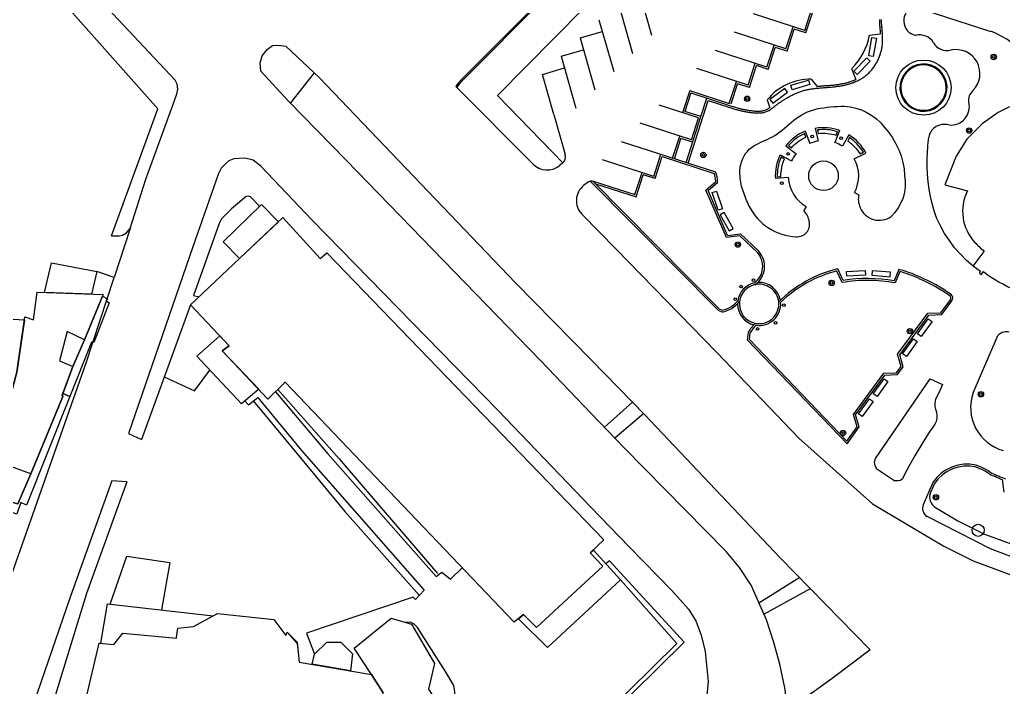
# Model space of a CAD drawing. Header units: centimetres. Extents: x 6155 to 7007, y 1466 to 2152.
# Drawn here: x 6498 to 6604.2, y 1571.6 to 1643.7 of the extents above; entities that cross this region are included whole.
import ezdxf

# ---------------------------------------------------------------- set-up
doc = ezdxf.new("R2010")
doc.units = ezdxf.units.CM

msp = doc.modelspace()

# ---------------------------------------------------------------- linework, layer by layer
at = {"color": 0}
for p, q in [((6569.84, 1661.53), (6545.63, 1637.2)), ((6569.94, 1661.43), (6545.73, 1637.1)), ((6564.62, 1647.68), (6566.22, 1642.07)), ((6562.58, 1645.71), (6564.18, 1640.1)), ((6549.59, 1635.56), (6558.86, 1644.94)), ((6582.77, 1642.56), (6577.22, 1644.36)), ((6582.77, 1642.56), (6583.54, 1644.94)), ((6582.9, 1642.31), (6583.67, 1644.69)), ((6594.52, 1645.17), (6602.85, 1642.48)), ((6560.54, 1643.74), (6562.14, 1638.13)), ((6558.5, 1641.77), (6560.91, 1642.46)), ((6580.73, 1640.59), (6575.18, 1642.39)), ((6580.73, 1640.59), (6581.5, 1642.97)), ((6580.86, 1640.34), (6581.63, 1642.72)), ((6582.9, 1642.31), (6581.63, 1642.72)), ((6589.76, 1642.06), (6590.96, 1642.2)), ((6558.5, 1641.77), (6560.1, 1636.16)), ((6589.68, 1639.85), (6590.01, 1641.82)), ((6590.01, 1641.82), (6590.5, 1641.74)), ((6590.5, 1641.74), (6590.17, 1639.77)), ((6556.46, 1639.8), (6558.87, 1640.49)), ((6578.69, 1638.62), (6573.14, 1640.42)), ((6578.69, 1638.62), (6579.46, 1641)), ((6578.82, 1638.37), (6579.59, 1640.75)), ((6580.86, 1640.34), (6579.59, 1640.75)), ((6556.46, 1639.8), (6558.06, 1634.19)), ((6576.66, 1636.66), (6577.43, 1639.03)), ((6588.06, 1638.19), (6589.47, 1639.61)), ((6589.82, 1639.26), (6588.42, 1637.83)), ((6589.47, 1639.61), (6589.82, 1639.26)), ((6590.17, 1639.77), (6589.68, 1639.85)), ((6554.43, 1637.83), (6556.83, 1638.52)), ((6576.66, 1636.66), (6571.1, 1638.45)), ((6576.79, 1636.4), (6577.55, 1638.78)), ((6578.82, 1638.37), (6577.55, 1638.78)), ((6587.83, 1638.48), (6588.29, 1637.28)), ((6588.42, 1637.83), (6588.06, 1638.19)), ((6555.66, 1633.51), (6554.43, 1637.83)), ((6574.62, 1634.69), (6575.39, 1637.07)), ((6581.26, 1636.65), (6583.18, 1637.21)), ((6583.18, 1637.21), (6583.32, 1636.73)), ((6583.47, 1637.32), (6584.08, 1636.54)), ((6570.34, 1636.07), (6569.57, 1633.69)), ((6570.47, 1635.82), (6569.82, 1633.82)), ((6570.34, 1636.07), (6574.62, 1634.69)), ((6570.47, 1635.82), (6574.75, 1634.44)), ((6574.81, 1634.63), (6575.52, 1636.81)), ((6576.79, 1636.4), (6575.52, 1636.81)), ((6580.61, 1636.31), (6579.01, 1635.12)), ((6579.31, 1634.72), (6580.91, 1635.91)), ((6580.91, 1635.91), (6580.61, 1636.31)), ((6581.4, 1636.17), (6581.26, 1636.65)), ((6583.32, 1636.73), (6581.4, 1636.17)), ((6549.59, 1635.56), (6556.65, 1628.26)), ((6570.16, 1628.25), (6572.34, 1635)), ((6571.56, 1633.26), (6572.21, 1635.26)), ((6572.34, 1635), (6574.69, 1634.24)), ((6578.72, 1635.09), (6578.98, 1634.22)), ((6579.01, 1635.12), (6579.31, 1634.72)), ((6571.31, 1633.13), (6567.03, 1634.51)), ((6571.56, 1633.26), (6569.82, 1633.82)), ((6603.65, 1633.7), (6601.94, 1632.49)), ((6604.87, 1634.31), (6603.65, 1633.7)), ((6555.66, 1633.51), (6556.89, 1629.18)), ((6569.96, 1628.31), (6571.56, 1633.26)), ((6570.54, 1630.75), (6571.31, 1633.13)), ((6570.54, 1630.75), (6564.99, 1632.54)), ((6582.81, 1631.68), (6583.3, 1630.36)), ((6583.9, 1632), (6584.2, 1630.62)), ((6586.51, 1631.78), (6586, 1630.47)), ((6601.94, 1632.49), (6600.28, 1630.81)), ((6562.95, 1630.57), (6573.14, 1627.28)), ((6568.5, 1628.78), (6569.27, 1631.16)), ((6568.69, 1628.72), (6569.4, 1630.91)), ((6570.67, 1630.5), (6569.4, 1630.91)), ((6587.54, 1631.29), (6586.84, 1630.07)), ((6587.6, 1631), (6587.41, 1630.65)), ((6600.28, 1630.81), (6599.11, 1628.98)), ((6580.71, 1630.09), (6581.84, 1629.26)), ((6566.47, 1626.81), (6560.91, 1628.6)), ((6566.47, 1626.81), (6567.23, 1629.19)), ((6566.6, 1626.56), (6567.36, 1628.94)), ((6567.36, 1628.94), (6572.98, 1627.12)), ((6580.1, 1629.13), (6581.34, 1628.47)), ((6588.11, 1628.71), (6589.37, 1629.32)), ((6599.11, 1628.98), (6597.91, 1625.91)), ((6556.58, 1628.21), (6556.3, 1627.98)), ((6573.4, 1612.34), (6559.6, 1626.29)), ((6573.54, 1612.48), (6559.88, 1626.3)), ((6560.02, 1626.26), (6564.43, 1624.84)), ((6564.43, 1624.84), (6565.2, 1627.22)), ((6564.56, 1624.59), (6565.33, 1626.97)), ((6566.6, 1626.56), (6565.33, 1626.97)), ((6572.08, 1625.32), (6573.17, 1626.27)), ((6580.99, 1626.7), (6579.6, 1626.57)), ((6559.26, 1626.12), (6558.88, 1625.82)), ((6560.16, 1626.01), (6564.56, 1624.59)), ((6572.32, 1625.27), (6573.37, 1626.18)), ((6572.77, 1625.05), (6573.25, 1625.2)), ((6573.25, 1625.2), (6573.87, 1623.3)), ((6597.91, 1625.91), (6600.33, 1625.26)), ((6573.4, 1623.15), (6572.77, 1625.05)), ((6588.14, 1625.07), (6588.59, 1624.83)), ((6573.87, 1623.3), (6573.4, 1623.15)), ((6582.91, 1623.56), (6582.66, 1623.12)), ((6558.69, 1622.74), (6562.42, 1618.95)), ((6574.05, 1622.89), (6573.62, 1622.64)), ((6573.62, 1622.64), (6574.62, 1620.91)), ((6575.05, 1621.16), (6574.05, 1622.89)), ((6574.62, 1620.91), (6575.05, 1621.16)), ((6574.43, 1620.42), (6575.82, 1620.59)), ((6562.42, 1618.95), (6573.28, 1607.76)), ((6600.94, 1617.11), (6602.15, 1618.7)), ((6586.92, 1615.56), (6586.35, 1616.81)), ((6592.91, 1616.75), (6592.41, 1615.53)), ((6586.8, 1615.34), (6586.24, 1616.58)), ((6587.29, 1616.52), (6589.28, 1616.62)), ((6587.31, 1616.02), (6587.29, 1616.52)), ((6589.31, 1616.13), (6587.31, 1616.02)), ((6589.28, 1616.62), (6589.31, 1616.13)), ((6590.04, 1616.61), (6590, 1616.12)), ((6590, 1616.12), (6592, 1615.95)), ((6592.04, 1616.45), (6590.04, 1616.61)), ((6592, 1615.95), (6592.04, 1616.45)), ((6593.03, 1616.51), (6592.53, 1615.3)), ((6601.62, 1616.36), (6601.82, 1616.21)), ((6601.82, 1616.21), (6602.06, 1616.51)), ((6597.45, 1612.07), (6598.49, 1613.48)), ((6573.54, 1612.48), (6573.88, 1612.36)), ((6597.56, 1611.87), (6598.65, 1613.36)), ((6573.4, 1612.34), (6573.87, 1612.15)), ((6592.8, 1607.58), (6596.06, 1612.02)), ((6593.02, 1607.54), (6596.16, 1611.82)), ((6594.93, 1609.81), (6596.11, 1611.43)), ((6596.06, 1612.02), (6597.45, 1612.07)), ((6596.11, 1611.43), (6596.51, 1611.14)), ((6596.16, 1611.82), (6597.56, 1611.87)), ((6596.51, 1611.14), (6595.33, 1609.52)), ((6576.58, 1609.12), (6576.68, 1609.97)), ((6576.79, 1609.19), (6576.87, 1609.91)), ((6593.34, 1607.64), (6594.51, 1609.26)), ((6594.51, 1609.26), (6594.91, 1608.97)), ((6595.33, 1609.52), (6594.93, 1609.81)), ((6600.96, 1603.43), (6603.53, 1609.44)), ((6587.34, 1597.89), (6576.58, 1609.12)), ((6587.32, 1598.2), (6576.79, 1609.19)), ((6594.91, 1608.97), (6593.74, 1607.35)), ((6573.28, 1607.76), (6582.14, 1598.51)), ((6593.19, 1606.26), (6592.8, 1607.58)), ((6593.41, 1606.22), (6593.02, 1607.54)), ((6593.74, 1607.35), (6593.34, 1607.64)), ((6592.69, 1605.57), (6593.19, 1606.26)), ((6592.8, 1605.38), (6593.41, 1606.22)), ((6588.04, 1601.09), (6591.29, 1605.53)), ((6588.26, 1601.05), (6591.4, 1605.33)), ((6591.29, 1605.53), (6592.69, 1605.57)), ((6591.4, 1605.33), (6592.8, 1605.38)), ((6590.17, 1603.32), (6591.35, 1604.94)), ((6590.4, 1596.32), (6596.31, 1604.93)), ((6591.75, 1604.64), (6590.57, 1603.03)), ((6591.35, 1604.94), (6591.75, 1604.64)), ((6596.31, 1604.93), (6597.64, 1604.3)), ((6597.64, 1604.3), (6597.2, 1603.35)), ((6590.57, 1603.03), (6590.17, 1603.32)), ((6597.2, 1603.35), (6596.89, 1602.75)), ((6588.57, 1601.15), (6589.75, 1602.77)), ((6590.15, 1602.48), (6588.98, 1600.86)), ((6589.75, 1602.77), (6590.15, 1602.48)), ((6596.89, 1602.75), (6596.8, 1602.31)), ((6596.8, 1602.31), (6596.81, 1601.95)), ((6596.81, 1601.95), (6596.89, 1601.64)), ((6588.43, 1599.76), (6588.04, 1601.09)), ((6588.65, 1599.73), (6588.26, 1601.05)), ((6588.98, 1600.86), (6588.57, 1601.15)), ((6596.89, 1601.64), (6597, 1601.33)), ((6597, 1601.33), (6597.04, 1600.98)), ((6597.04, 1600.98), (6597.02, 1600.65)), ((6587.32, 1598.2), (6588.43, 1599.76)), ((6587.34, 1597.89), (6588.65, 1599.73)), ((6596.65, 1599.76), (6596.29, 1599.27)), ((6596.82, 1600.04), (6596.65, 1599.76)), ((6596.94, 1600.31), (6596.81, 1600.02)), ((6597.02, 1600.68), (6596.94, 1600.31)), ((6596.29, 1599.27), (6595.62, 1598.24)), ((6582.14, 1598.51), (6590.08, 1591.41)), ((6595.62, 1598.24), (6594.7, 1596.68)), ((6594.7, 1596.68), (6594.08, 1595.6)), ((6594.7, 1596.68), (6594.08, 1595.61)), ((6590.31, 1595.95), (6590.4, 1596.32)), ((6590.33, 1595.66), (6590.31, 1595.95)), ((6590.43, 1595.4), (6590.33, 1595.66)), ((6594.08, 1595.6), (6593.52, 1594.53)), ((6590.56, 1595.21), (6590.43, 1595.4)), ((6590.56, 1595.21), (6592.49, 1593.92)), ((6593.52, 1594.53), (6593.32, 1594.11)), ((6592.88, 1593.89), (6592.48, 1593.92)), ((6593.09, 1593.94), (6592.88, 1593.89)), ((6593.32, 1594.11), (6593.09, 1593.94)), ((6596.61, 1593.74), (6595.57, 1591.32)), ((6596.77, 1593.63), (6596.35, 1592.65)), ((6604.1, 1594.04), (6604.26, 1592.67)), ((6590.08, 1591.41), (6597.78, 1586.83)), ((6596.88, 1591.03), (6599.29, 1589.6)), ((6602.82, 1586.56), (6595.97, 1590.07)), ((6599.29, 1589.6), (6602.19, 1588.15)), ((6602.19, 1588.15), (6607.24, 1586.3)), ((6597.78, 1586.83), (6600.95, 1585.25)), ((6605.94, 1585.36), (6602.82, 1586.56)), ((6600.95, 1585.25), (6606.28, 1583.29))]:
    msp.add_line(p, q, dxfattribs=at)
at = {"color": 0, "linetype": 'Continuous'}
for p, q in [((6553.4, 1628.17), (6545.08, 1636.51)), ((6601.62, 1616.36), (6601.74, 1616.52))]:
    msp.add_line(p, q, dxfattribs=at)
at = {"linetype": 'Continuous'}
for p, q in [((6574.31, 1620.2), (6572.08, 1625.32)), ((6574.43, 1620.42), (6572.32, 1625.27)), ((6575.75, 1620.38), (6574.31, 1620.2)), ((6577.67, 1618.57), (6575.75, 1620.38)), ((6577.81, 1618.72), (6575.82, 1620.59))]:
    msp.add_line(p, q, dxfattribs=at)
msp.add_line((6509.92, 1621.16), (6508.21, 1615.87))
at = {"color": 7}
for points in [[(6507.9, 1620.37), (6512.9, 1634.09), (6501.99, 1646.42), (6498.73, 1649.88), (6489.15, 1661.47), (6484.07, 1660.73), (6478.96, 1659.43), (6471.25, 1657.31), (6466.08, 1655.59)], [(6507.9, 1620.37), (6508.77, 1620.38), (6509.1, 1620.46), (6509.53, 1620.72), (6509.92, 1621.16), (6511.6, 1626.49), (6514.66, 1634.88), (6514.95, 1635.74), (6515.06, 1636.24), (6515.01, 1636.77), (6514.77, 1637.19), (6503, 1649.79), (6496.59, 1656.14)], [(6527.02, 1634.95), (6524.04, 1638.19), (6523.95, 1639.07), (6524.16, 1639.84), (6524.72, 1640.53), (6525.28, 1640.95), (6525.93, 1641), (6526.74, 1640.88), (6530.34, 1637.48), (6551.54, 1615.31), (6559.69, 1606.98)], [(6529.8, 1637.99), (6527.23, 1634.74)], [(6527.02, 1634.95), (6533.24, 1628.57)], [(6549.63, 1601.56), (6529.57, 1622.09), (6524.05, 1627.92), (6523.21, 1628.55), (6522.31, 1628.76), (6521.11, 1628.69), (6520.57, 1628.5), (6520.17, 1628.14), (6519.75, 1627.69), (6519.47, 1627.11), (6516.69, 1619.2), (6509.74, 1599.04), (6511.13, 1598.36)], [(6559.69, 1601.2), (6554.23, 1606.91), (6533.24, 1628.57)], [(6523.89, 1623.58), (6522.9, 1624.59), (6522.66, 1624.67), (6522.45, 1624.64), (6520.85, 1623.29), (6519.77, 1622.22), (6519.53, 1621.71), (6516.75, 1613.92), (6517.36, 1613.8)], [(6474.53, 1598.85), (6475.7, 1595.85), (6476.6, 1593.49), (6477.63, 1591.22), (6479.06, 1588.46), (6487.99, 1569.71), (6488.82, 1567.95), (6489.15, 1567.49), (6489.54, 1567.21), (6490.07, 1567), (6490.58, 1567.02), (6491.08, 1567.36), (6491.45, 1567.74), (6491.89, 1568.7), (6496.68, 1582.5), (6505.17, 1606.66), (6508.21, 1615.87), (6506.32, 1616.53)], [(6516.44, 1612.93), (6511.13, 1598.36)], [(6559.69, 1606.98), (6565.51, 1601.04), (6580.12, 1585.6), (6589.82, 1575.63), (6585.73, 1572.54), (6582.22, 1570.01), (6580.94, 1569.2), (6580.62, 1571.53), (6580.07, 1574.08), (6579.44, 1576.44), (6578.62, 1578.89), (6578.05, 1580.18), (6576.97, 1582.62), (6575.71, 1584.54), (6574.28, 1586.26), (6563.25, 1597.48), (6559.69, 1601.2)], [(6513.61, 1605.16), (6516.87, 1603.63), (6518.53, 1605.86)], [(6522.32, 1602.54), (6522.69, 1602.11), (6523.7, 1602.91), (6528.43, 1597.18), (6541.68, 1582.1), (6540.74, 1581.09), (6540.49, 1581.35), (6528.96, 1577.44), (6529.82, 1575.16)], [(6525.6, 1603.53), (6531.27, 1596.82), (6542.95, 1583.57), (6543.58, 1584.03), (6544.52, 1583.28), (6545.79, 1584.49)], [(6525.85, 1603.77), (6532.48, 1596.29), (6543.12, 1583.88)], [(6523.25, 1602.51), (6529.01, 1595.55), (6533.12, 1590.58)], [(6561.13, 1599.69), (6564.17, 1602.41)], [(6549.63, 1601.56), (6559.68, 1591.07)], [(6565.38, 1601.18), (6562.27, 1598.5)], [(6509.58, 1593.8), (6507.95, 1593.91), (6506.03, 1588.59), (6503.45, 1581.32), (6499.87, 1570.96), (6495.62, 1557.87), (6495.43, 1556.91), (6495.46, 1556.04), (6495.96, 1555.04), (6497.23, 1553.39), (6498.48, 1552.12), (6498.98, 1551.9), (6499.82, 1551.68), (6508.21, 1550.45), (6534.01, 1546.71), (6546.6, 1544.86)], [(6509.58, 1593.8), (6505.2, 1581.72), (6501.89, 1570.91), (6498.18, 1555.84), (6503.66, 1555), (6529.15, 1550.83), (6550.51, 1547.8)], [(6533.12, 1590.58), (6541.13, 1581.55)], [(6559.68, 1591.07), (6563.79, 1586.78), (6568.42, 1582.07), (6570.22, 1580.03), (6571.01, 1578.77), (6571.57, 1577.22), (6572.03, 1575.48), (6572.33, 1572.23), (6572.09, 1569.65), (6571.53, 1567.39), (6571.17, 1566.13), (6570.29, 1566.04), (6569.93, 1565.73), (6568.21, 1565.68), (6561.55, 1555.85), (6561.43, 1555.22), (6562.06, 1552.81), (6561.47, 1551.68), (6559.83, 1549.31), (6559.65, 1549.12)], [(6507.77, 1580.57), (6509.56, 1585.78), (6514.19, 1585.1), (6513.3, 1579.95)], [(6559.66, 1565.75), (6561.39, 1568.24), (6569.73, 1576.47), (6561.69, 1585.25), (6561.3, 1584.94)], [(6561.18, 1568.66), (6568.97, 1576.32), (6562.86, 1583.22)], [(6582.22, 1583.45), (6577.82, 1580.7)], [(6578.34, 1579.51), (6583.37, 1582.26)], [(6505.11, 1570.11), (6506.57, 1576.37), (6506.75, 1576.35), (6507.48, 1580.6), (6507.48, 1580.6), (6518.89, 1579.32), (6519.35, 1579.57), (6525.42, 1578.93), (6526.74, 1577.21), (6526.88, 1577.57), (6527.96, 1576.33), (6528.18, 1574.32), (6536, 1572.97), (6537.26, 1571)], [(6505.11, 1570.11), (6506.57, 1576.37), (6508.16, 1576.22), (6509.13, 1577.45), (6514.94, 1576.89), (6514.92, 1576.96), (6515.06, 1578), (6515.06, 1578), (6516.76, 1578.16), (6519.35, 1579.57), (6525.42, 1578.93), (6526.74, 1577.21), (6526.88, 1577.57), (6527.94, 1576.47), (6528.18, 1574.32), (6536, 1572.97), (6537.26, 1571)], [(6541.01, 1549.16), (6544.31, 1564.17), (6544.89, 1567.98), (6544.94, 1569.71), (6544.98, 1571.1), (6544.86, 1571.78), (6543.96, 1573.32), (6540.94, 1578.06), (6540.58, 1578.43), (6540.19, 1578.63), (6539.63, 1578.6)]]:
    msp.add_lwpolyline(points, dxfattribs=at)
at = {"color": 0}
for points in [[(6574.69, 1634.24), (6574.69, 1634.24), (6574.69, 1634.24), (6574.69, 1634.24), (6574.69, 1634.24), (6574.79, 1634.21), (6574.89, 1634.18), (6575, 1634.15), (6575.1, 1634.11), (6575.21, 1634.08), (6575.31, 1634.05), (6575.42, 1634.02), (6575.52, 1633.99), (6575.52, 1633.99), (6575.61, 1633.97), (6575.69, 1633.95), (6575.78, 1633.93), (6575.86, 1633.91), (6575.95, 1633.89), (6576.04, 1633.87), (6576.12, 1633.85), (6576.21, 1633.83), (6576.21, 1633.83), (6576.29, 1633.82), (6576.38, 1633.8), (6576.46, 1633.79), (6576.55, 1633.77), (6576.63, 1633.76), (6576.72, 1633.74), (6576.8, 1633.73), (6576.89, 1633.72), (6576.89, 1633.72), (6576.99, 1633.71), (6577.09, 1633.7), (6577.18, 1633.69), (6577.28, 1633.68), (6577.38, 1633.68), (6577.48, 1633.67), (6577.58, 1633.67), (6577.68, 1633.66), (6577.68, 1633.66), (6577.76, 1633.66), (6577.84, 1633.67), (6577.93, 1633.67), (6578.01, 1633.68), (6578.1, 1633.68), (6578.18, 1633.69), (6578.26, 1633.71), (6578.35, 1633.72), (6578.35, 1633.72), (6578.44, 1633.75), (6578.53, 1633.78), (6578.63, 1633.81), (6578.72, 1633.85), (6578.81, 1633.89), (6578.89, 1633.93), (6578.98, 1633.98), (6579.06, 1634.04), (6579.06, 1634.04), (6579.12, 1634.08), (6579.19, 1634.13), (6579.25, 1634.18), (6579.32, 1634.23), (6579.38, 1634.28), (6579.45, 1634.33), (6579.51, 1634.38), (6579.57, 1634.43), (6579.57, 1634.43), (6579.65, 1634.48), (6579.72, 1634.54), (6579.8, 1634.59), (6579.87, 1634.65), (6579.95, 1634.7), (6580.02, 1634.76), (6580.1, 1634.81), (6580.18, 1634.86), (6580.18, 1634.86), (6580.24, 1634.91), (6580.31, 1634.95), (6580.37, 1635), (6580.44, 1635.04), (6580.51, 1635.08), (6580.57, 1635.12), (6580.64, 1635.16), (6580.71, 1635.21), (6580.71, 1635.21), (6580.8, 1635.26), (6580.88, 1635.31), (6580.97, 1635.36), (6581.06, 1635.41), (6581.15, 1635.46), (6581.24, 1635.51), (6581.33, 1635.55), (6581.42, 1635.6), (6581.42, 1635.6), (6581.51, 1635.64), (6581.6, 1635.68), (6581.68, 1635.72), (6581.77, 1635.76), (6581.86, 1635.8), (6581.95, 1635.84), (6582.04, 1635.88), (6582.13, 1635.91), (6582.13, 1635.91), (6582.24, 1635.95), (6582.34, 1635.98), (6582.44, 1636.02), (6582.54, 1636.05), (6582.65, 1636.08), (6582.75, 1636.11), (6582.86, 1636.14), (6582.96, 1636.16), (6582.96, 1636.16), (6583.06, 1636.18), (6583.16, 1636.2), (6583.25, 1636.22), (6583.35, 1636.24), (6583.45, 1636.25), (6583.54, 1636.27), (6583.64, 1636.28), (6583.74, 1636.3), (6583.74, 1636.3), (6583.87, 1636.31), (6584.01, 1636.33), (6584.15, 1636.34), (6584.28, 1636.35), (6584.42, 1636.37), (6584.55, 1636.38), (6584.69, 1636.39), (6584.83, 1636.4), (6584.83, 1636.4), (6584.94, 1636.41), (6585.06, 1636.41), (6585.17, 1636.42), (6585.29, 1636.43), (6585.4, 1636.44), (6585.52, 1636.45), (6585.63, 1636.46), (6585.75, 1636.47), (6585.75, 1636.47), (6585.86, 1636.48), (6585.98, 1636.49), (6586.09, 1636.51), (6586.21, 1636.52), (6586.32, 1636.54), (6586.44, 1636.55), (6586.55, 1636.57), (6586.67, 1636.59), (6586.67, 1636.59), (6586.75, 1636.6), (6586.84, 1636.62), (6586.93, 1636.64), (6587.02, 1636.66), (6587.1, 1636.68), (6587.19, 1636.7), (6587.28, 1636.72), (6587.36, 1636.74), (6587.36, 1636.74), (6587.45, 1636.76), (6587.54, 1636.79), (6587.63, 1636.82), (6587.71, 1636.84), (6587.8, 1636.87), (6587.89, 1636.9), (6587.97, 1636.93), (6588.06, 1636.97), (6588.06, 1636.97), (6588.16, 1637), (6588.25, 1637.05), (6588.35, 1637.09), (6588.45, 1637.13), (6588.54, 1637.18), (6588.64, 1637.23), (6588.73, 1637.28), (6588.82, 1637.33), (6588.82, 1637.33), (6588.91, 1637.38), (6589, 1637.44), (6589.08, 1637.49), (6589.17, 1637.55), (6589.25, 1637.61), (6589.33, 1637.67), (6589.41, 1637.73), (6589.49, 1637.8), (6589.49, 1637.8), (6589.58, 1637.88), (6589.67, 1637.97), (6589.76, 1638.05), (6589.84, 1638.14), (6589.93, 1638.23), (6590.01, 1638.33), (6590.09, 1638.42), (6590.16, 1638.52), (6590.16, 1638.52), (6590.23, 1638.61), (6590.29, 1638.7), (6590.35, 1638.79), (6590.4, 1638.88), (6590.46, 1638.97), (6590.51, 1639.07), (6590.57, 1639.16), (6590.62, 1639.26), (6590.62, 1639.26), (6590.67, 1639.36), (6590.72, 1639.47), (6590.76, 1639.58), (6590.81, 1639.68), (6590.85, 1639.79), (6590.89, 1639.9), (6590.93, 1640.01), (6590.96, 1640.12), (6590.96, 1640.12), (6590.99, 1640.23), (6591.02, 1640.35), (6591.05, 1640.46), (6591.08, 1640.57), (6591.1, 1640.69), (6591.12, 1640.8), (6591.13, 1640.92), (6591.15, 1641.04), (6591.15, 1641.04), (6591.16, 1641.15), (6591.16, 1641.27), (6591.17, 1641.39), (6591.17, 1641.51), (6591.18, 1641.63), (6591.18, 1641.75), (6591.17, 1641.86), (6591.17, 1641.98), (6591.17, 1641.98), (6591.16, 1642.11), (6591.16, 1642.23), (6591.15, 1642.36), (6591.14, 1642.48), (6591.13, 1642.6), (6591.12, 1642.73), (6591.11, 1642.85), (6591.1, 1642.98), (6591.1, 1642.98), (6591.09, 1643.07), (6591.08, 1643.17), (6591.07, 1643.27), (6591.07, 1643.36), (6591.07, 1643.46), (6591.06, 1643.56), (6591.06, 1643.66), (6591.06, 1643.75)], [(6590.96, 1642.2), (6590.96, 1642.2), (6590.95, 1642.29), (6590.95, 1642.39), (6590.94, 1642.48), (6590.93, 1642.58), (6590.92, 1642.67), (6590.92, 1642.77), (6590.91, 1642.86), (6590.9, 1642.96), (6590.9, 1642.96), (6590.89, 1643.06), (6590.88, 1643.16), (6590.88, 1643.26), (6590.87, 1643.36), (6590.87, 1643.46), (6590.86, 1643.56), (6590.86, 1643.66), (6590.86, 1643.76)], [(6584.08, 1636.53), (6584.08, 1636.53), (6584.17, 1636.54), (6584.26, 1636.55), (6584.36, 1636.56), (6584.45, 1636.57), (6584.54, 1636.58), (6584.63, 1636.58), (6584.72, 1636.59), (6584.81, 1636.6), (6584.81, 1636.6), (6584.93, 1636.61), (6585.04, 1636.61), (6585.16, 1636.62), (6585.27, 1636.63), (6585.39, 1636.64), (6585.5, 1636.65), (6585.62, 1636.66), (6585.73, 1636.67), (6585.73, 1636.67), (6585.84, 1636.68), (6585.96, 1636.69), (6586.07, 1636.71), (6586.18, 1636.72), (6586.3, 1636.73), (6586.41, 1636.75), (6586.52, 1636.77), (6586.63, 1636.79), (6586.63, 1636.79), (6586.72, 1636.8), (6586.8, 1636.82), (6586.89, 1636.83), (6586.97, 1636.85), (6587.06, 1636.87), (6587.14, 1636.89), (6587.23, 1636.91), (6587.31, 1636.93), (6587.31, 1636.93), (6587.4, 1636.96), (6587.48, 1636.98), (6587.57, 1637.01), (6587.65, 1637.03), (6587.73, 1637.06), (6587.82, 1637.09), (6587.9, 1637.12), (6587.98, 1637.15), (6587.98, 1637.15), (6588.02, 1637.17), (6588.06, 1637.18), (6588.1, 1637.2), (6588.14, 1637.21), (6588.17, 1637.23), (6588.21, 1637.25), (6588.25, 1637.26), (6588.29, 1637.28)], [(6574.75, 1634.43), (6574.75, 1634.43), (6574.85, 1634.4), (6574.95, 1634.37), (6575.06, 1634.34), (6575.16, 1634.31), (6575.26, 1634.27), (6575.37, 1634.24), (6575.47, 1634.21), (6575.57, 1634.18), (6575.57, 1634.18), (6575.66, 1634.16), (6575.74, 1634.14), (6575.82, 1634.12), (6575.91, 1634.1), (6575.99, 1634.08), (6576.08, 1634.06), (6576.16, 1634.05), (6576.25, 1634.03), (6576.25, 1634.03), (6576.33, 1634.01), (6576.41, 1634), (6576.5, 1633.98), (6576.58, 1633.97), (6576.66, 1633.96), (6576.75, 1633.94), (6576.83, 1633.93), (6576.92, 1633.92), (6576.92, 1633.92), (6577.01, 1633.91), (6577.11, 1633.9), (6577.2, 1633.89), (6577.3, 1633.88), (6577.39, 1633.87), (6577.49, 1633.87), (6577.58, 1633.87), (6577.68, 1633.86), (6577.68, 1633.86), (6577.76, 1633.86), (6577.84, 1633.87), (6577.92, 1633.87), (6577.99, 1633.87), (6578.07, 1633.88), (6578.15, 1633.89), (6578.23, 1633.9), (6578.31, 1633.92), (6578.31, 1633.92), (6578.39, 1633.94), (6578.47, 1633.97), (6578.56, 1634), (6578.64, 1634.03), (6578.72, 1634.07), (6578.79, 1634.11), (6578.87, 1634.15), (6578.94, 1634.2), (6578.94, 1634.2), (6578.95, 1634.2), (6578.95, 1634.21), (6578.95, 1634.21), (6578.96, 1634.21), (6578.96, 1634.21), (6578.97, 1634.22), (6578.97, 1634.22), (6578.97, 1634.22)], [(6576.78, 1623.54), (6576.78, 1623.54), (6576.69, 1623.74), (6576.61, 1623.93), (6576.52, 1624.13), (6576.44, 1624.32), (6576.36, 1624.52), (6576.29, 1624.72), (6576.21, 1624.92), (6576.14, 1625.12), (6576.14, 1625.12), (6576.07, 1625.33), (6576, 1625.54), (6575.94, 1625.76), (6575.89, 1625.97), (6575.86, 1626.19), (6575.83, 1626.41), (6575.81, 1626.63), (6575.8, 1626.86), (6575.8, 1626.86), (6575.77, 1627.06), (6575.76, 1627.26), (6575.77, 1627.46), (6575.78, 1627.66), (6575.81, 1627.86), (6575.85, 1628.06), (6575.9, 1628.26), (6575.96, 1628.45), (6575.96, 1628.45), (6576.07, 1628.74), (6576.21, 1629.01), (6576.38, 1629.27), (6576.57, 1629.51), (6576.78, 1629.73), (6577.02, 1629.93), (6577.27, 1630.11), (6577.54, 1630.26), (6577.54, 1630.26), (6577.79, 1630.37), (6578.04, 1630.49), (6578.29, 1630.6), (6578.54, 1630.72), (6578.79, 1630.84), (6579.04, 1630.96), (6579.28, 1631.09), (6579.53, 1631.21), (6579.53, 1631.21), (6579.8, 1631.41), (6580.06, 1631.61), (6580.33, 1631.81), (6580.59, 1632.01), (6580.85, 1632.22), (6581.1, 1632.44), (6581.35, 1632.66), (6581.6, 1632.88), (6581.6, 1632.88), (6581.87, 1633.09), (6582.16, 1633.29), (6582.45, 1633.47), (6582.76, 1633.63), (6583.08, 1633.77), (6583.4, 1633.9), (6583.73, 1634.01), (6584.07, 1634.09), (6584.07, 1634.09), (6584.44, 1634.16), (6584.81, 1634.22), (6585.18, 1634.28), (6585.55, 1634.32), (6585.92, 1634.35), (6586.3, 1634.37), (6586.67, 1634.38), (6587.04, 1634.38)], [(6587.04, 1634.38), (6587.04, 1634.38), (6587.67, 1634.31), (6588.29, 1634.18), (6588.89, 1633.98), (6589.47, 1633.72), (6590.01, 1633.39), (6590.52, 1633.01), (6590.98, 1632.58), (6591.39, 1632.09), (6591.39, 1632.09), (6591.85, 1631.54), (6592.26, 1630.96), (6592.62, 1630.34), (6592.93, 1629.69), (6593.17, 1629.01), (6593.36, 1628.32), (6593.49, 1627.61), (6593.55, 1626.9), (6593.55, 1626.9), (6593.62, 1626.3), (6593.62, 1625.69), (6593.54, 1625.09), (6593.38, 1624.5), (6593.16, 1623.94), (6592.86, 1623.41), (6592.5, 1622.92), (6592.09, 1622.48)], [(6586.23, 1631.45), (6586.31, 1631.63), (6586.31, 1631.63), (6586.04, 1631.71), (6585.78, 1631.77), (6585.5, 1631.82), (6585.23, 1631.85), (6584.96, 1631.87), (6584.68, 1631.87), (6584.41, 1631.85), (6584.14, 1631.82), (6584.22, 1631.43), (6584.22, 1631.43), (6584.46, 1631.46), (6584.71, 1631.47), (6584.95, 1631.47), (6585.2, 1631.45), (6585.44, 1631.42), (6585.68, 1631.38), (6585.92, 1631.33), (6586.16, 1631.26), (6586.31, 1631.63)], [(6596.8, 1632.08), (6596.8, 1632.08), (6596.68, 1631.99), (6596.57, 1631.88), (6596.46, 1631.76), (6596.38, 1631.63), (6596.3, 1631.49), (6596.24, 1631.35), (6596.2, 1631.2), (6596.17, 1631.04)], [(6582.82, 1631.24), (6582.75, 1631.43), (6582.75, 1631.43), (6582.5, 1631.31), (6582.26, 1631.18), (6582.03, 1631.03), (6581.8, 1630.88), (6581.59, 1630.71), (6581.38, 1630.52), (6581.18, 1630.33), (6581, 1630.13), (6581.32, 1629.89), (6581.32, 1629.89), (6581.49, 1630.07), (6581.67, 1630.24), (6581.85, 1630.4), (6582.04, 1630.56), (6582.24, 1630.7), (6582.45, 1630.83), (6582.66, 1630.95), (6582.88, 1631.05), (6582.75, 1631.43)], [(6588.92, 1629.32), (6589.1, 1629.41), (6589.1, 1629.41), (6588.95, 1629.64), (6588.79, 1629.87), (6588.62, 1630.08), (6588.44, 1630.29), (6588.24, 1630.48), (6588.04, 1630.67), (6587.83, 1630.84), (6587.6, 1631), (6587.41, 1630.65), (6587.41, 1630.65), (6587.6, 1630.51), (6587.79, 1630.35), (6587.97, 1630.19), (6588.15, 1630.01), (6588.31, 1629.83), (6588.46, 1629.64), (6588.6, 1629.44), (6588.74, 1629.23), (6589.1, 1629.41)], [(6601.74, 1616.52), (6601.74, 1616.52), (6600.96, 1617.1), (6600.24, 1617.72), (6599.57, 1618.39), (6598.95, 1619.1), (6598.38, 1619.86), (6597.87, 1620.65), (6597.41, 1621.48), (6597.01, 1622.34), (6597.01, 1622.34), (6596.75, 1623.1), (6596.54, 1623.87), (6596.35, 1624.65), (6596.21, 1625.44), (6596.1, 1626.23), (6596.03, 1627.03), (6595.99, 1627.83), (6596, 1628.63), (6596, 1628.63), (6596, 1628.93), (6596.01, 1629.24), (6596.03, 1629.54), (6596.04, 1629.84), (6596.07, 1630.14), (6596.1, 1630.44), (6596.13, 1630.74), (6596.17, 1631.04)], [(6580.39, 1628.79), (6580.21, 1628.88), (6580.21, 1628.88), (6580.11, 1628.63), (6580.02, 1628.37), (6579.95, 1628.1), (6579.89, 1627.83), (6579.84, 1627.56), (6579.81, 1627.29), (6579.79, 1627.02), (6579.79, 1626.74), (6580.19, 1626.78), (6580.19, 1626.78), (6580.19, 1627.03), (6580.21, 1627.27), (6580.24, 1627.52), (6580.28, 1627.76), (6580.33, 1628), (6580.4, 1628.23), (6580.48, 1628.46), (6580.57, 1628.69), (6580.21, 1628.88)], [(6588.83, 1629.28), (6588.74, 1629.23)], [(6603.53, 1609.44), (6603.53, 1609.44), (6603.63, 1609.6), (6603.76, 1609.75), (6603.91, 1609.87), (6604.08, 1609.96), (6604.26, 1610.02), (6604.45, 1610.05), (6604.65, 1610.04), (6604.84, 1610.01)], [(6601.27, 1595.61), (6601.27, 1595.61), (6600.61, 1595.7), (6599.95, 1595.7), (6599.29, 1595.59), (6598.65, 1595.39), (6598.05, 1595.1), (6597.51, 1594.72), (6597.02, 1594.26), (6596.61, 1593.74)], [(6601.21, 1595.42), (6601.21, 1595.42), (6600.58, 1595.5), (6599.95, 1595.5), (6599.32, 1595.4), (6598.72, 1595.2), (6598.15, 1594.92), (6597.63, 1594.56), (6597.17, 1594.13), (6596.77, 1593.63)], [(6600.59, 1595.7), (6600.59, 1595.7), (6600.59, 1595.7), (6600.59, 1595.7), (6600.59, 1595.7), (6600.59, 1595.7), (6600.59, 1595.7), (6600.59, 1595.7), (6600.59, 1595.7), (6600.59, 1595.7)], [(6601.21, 1595.42), (6601.21, 1595.42), (6601.43, 1595.34), (6601.65, 1595.25), (6601.86, 1595.16), (6602.07, 1595.06), (6602.27, 1594.95), (6602.47, 1594.83), (6602.67, 1594.7), (6602.86, 1594.57), (6602.86, 1594.57), (6603.02, 1594.5), (6603.17, 1594.43), (6603.33, 1594.37), (6603.48, 1594.3), (6603.64, 1594.23), (6603.79, 1594.17), (6603.95, 1594.1), (6604.1, 1594.04)], [(6601.27, 1595.61), (6601.27, 1595.61), (6601.5, 1595.53), (6601.72, 1595.44), (6601.94, 1595.34), (6602.15, 1595.24), (6602.36, 1595.13), (6602.57, 1595.01), (6602.77, 1594.88), (6602.96, 1594.74), (6602.96, 1594.74), (6603.15, 1594.66), (6603.33, 1594.58), (6603.51, 1594.5), (6603.7, 1594.43), (6603.88, 1594.35), (6604.07, 1594.27), (6604.25, 1594.19), (6604.44, 1594.11)]]:
    msp.add_lwpolyline(points, dxfattribs=at)
at = {"color": 7}
for points in [[(6521.73, 1617.94), (6519.97, 1619.73), (6524.1, 1623.78), (6525.93, 1621.91), (6521.73, 1617.94)], [(6526.4, 1622.35), (6530.44, 1617.94), (6531.15, 1618.55), (6561.08, 1587.53), (6559.6, 1586.11), (6560.96, 1584.67), (6553.8, 1578.07), (6552.39, 1579.46), (6551.39, 1578.62), (6526.67, 1604.56), (6524.79, 1602.75), (6519.87, 1607.97), (6520.62, 1608.5), (6516.44, 1612.93), (6526.4, 1622.35)], [(6526.4, 1622.35), (6530.44, 1617.94), (6531.15, 1618.55), (6561.08, 1587.53), (6559.6, 1586.11), (6560.96, 1584.67), (6553.8, 1578.07), (6552.39, 1579.46), (6551.39, 1578.62), (6526.67, 1604.56), (6524.79, 1602.75), (6519.87, 1607.97), (6520.62, 1608.5), (6516.44, 1612.93), (6526.4, 1622.35)], [(6500.67, 1614.27), (6501.43, 1617.46), (6506.32, 1616.53), (6505.75, 1614.09), (6500.67, 1614.27)], [(6493.99, 1592.44), (6488.37, 1594.8), (6491.26, 1600.51), (6492.31, 1604.93), (6492.2, 1608.48), (6492.98, 1613.45), (6495.74, 1613.53), (6495.46, 1611.48), (6498.5, 1611.32), (6497.68, 1605.66), (6495.14, 1596.15), (6493.99, 1592.44)], [(6499.2, 1594.65), (6497.79, 1591.41), (6493.99, 1592.44), (6495.14, 1596.15), (6497.68, 1605.66), (6498.54, 1611.62), (6499.5, 1611.31), (6499.88, 1614.3), (6507.01, 1614.05), (6504.99, 1609.16), (6503.74, 1606.28), (6502.57, 1603.12), (6502.64, 1603.02), (6499.2, 1594.65)], [(6499.2, 1594.65), (6495.14, 1596.15), (6497.68, 1605.66), (6498.54, 1611.62), (6499.5, 1611.31), (6499.88, 1614.3), (6507.01, 1614.05), (6504.99, 1609.16), (6503.12, 1610.06), (6502.28, 1606.86), (6503.74, 1606.28), (6502.57, 1603.12), (6502.64, 1603.02), (6499.2, 1594.65)], [(6506.94, 1613.88), (6507.48, 1613.58), (6507.32, 1613.36), (6507.66, 1613.14), (6506.01, 1608.86), (6505.74, 1608.88), (6503.42, 1603.01), (6502.66, 1603.36), (6503.74, 1606.28), (6504.99, 1609.16), (6506.94, 1613.88)], [(6523.8, 1603.8), (6521.95, 1602.23), (6517.12, 1607.37), (6519.62, 1609.57), (6520.62, 1608.5), (6519.87, 1607.97), (6523.8, 1603.8)], [(6503.42, 1603.01), (6498.71, 1591.28), (6498.11, 1591.55), (6497.68, 1590.29), (6493.68, 1591.71), (6493.99, 1592.44), (6497.79, 1591.41), (6499.2, 1594.65), (6502.64, 1603.02), (6502.57, 1603.12), (6502.66, 1603.36), (6503.42, 1603.01)], [(6560.96, 1584.67), (6559.6, 1586.11), (6559.94, 1586.43), (6562.86, 1583.22), (6554.97, 1575.89), (6551.84, 1579), (6552.39, 1579.46), (6553.8, 1578.07), (6560.96, 1584.67)], [(6560.96, 1584.67), (6559.6, 1586.11), (6559.94, 1586.43), (6562.86, 1583.22), (6554.97, 1575.89), (6551.84, 1579), (6552.39, 1579.46), (6553.8, 1578.07), (6560.96, 1584.67)], [(6534.12, 1575.82), (6538.11, 1579.07), (6540.31, 1578.42), (6542.79, 1574.18), (6542.14, 1571.4), (6542.67, 1570.57), (6543.09, 1569.1), (6542.96, 1566.93), (6544.11, 1566.6), (6540.44, 1549.24), (6532.57, 1550.47), (6533.63, 1554.63), (6534.21, 1554.56), (6535.43, 1555.53), (6537.92, 1567.44), (6536.91, 1568.71), (6537.26, 1571), (6536, 1572.97), (6534.12, 1575.82)], [(6529.57, 1574.08), (6529.82, 1575.16), (6531.17, 1576.47), (6532.66, 1576.48), (6533.94, 1575.2), (6533.73, 1573.36), (6529.57, 1574.08)]]:
    msp.add_lwpolyline(points, close=True, dxfattribs=at)
at = {"color": 0}
for centre, radius in [((6595.59, 1636.4), 2.98), ((6603.17, 1639.72), 0.291), ((6603.17, 1639.72), 0.143), ((6576.55, 1635.19), 0.291), ((6576.55, 1635.19), 0.143), ((6600.52, 1631.76), 0.291), ((6600.52, 1631.76), 0.143), ((6583.57, 1631.12), 0.143), ((6586.7, 1630.93), 0.143), ((6571.82, 1629.12), 0.291), ((6571.82, 1629.12), 0.143), ((6580.98, 1629.23), 0.143), ((6584.79, 1626.87), 1.6), ((6584.79, 1626.87), 1.6), ((6580.29, 1626.07), 0.143), ((6575.54, 1619.44), 0.291), ((6575.54, 1619.44), 0.143), ((6577.24, 1615.6), 0.143), ((6575.91, 1614.89), 0.143), ((6585.67, 1615.3), 0.291), ((6585.67, 1615.3), 0.143), ((6575.27, 1613.54), 0.143), ((6580.51, 1612.88), 0.143), ((6577.68, 1610.32), 0.143), ((6579.61, 1610.99), 0.143), ((6594.13, 1610.08), 0.291), ((6594.13, 1610.08), 0.143), ((6601.79, 1603.27), 0.291), ((6601.79, 1603.27), 0.143), ((6586.9, 1599.07), 0.291), ((6586.9, 1599.07), 0.143), ((6596.93, 1592.14), 0.291), ((6596.93, 1592.14), 0.143), ((6601.49, 1588.56), 0.65)]:
    msp.add_circle(centre, radius, dxfattribs=at)
for centre, radius, start, end in [((6595.1, 1643.64), 1.64, 110.677, 256.4274), ((6602.24, 1640.58), 2, 68.8343, 72.1051), ((6599.81, 1634.31), 8.73, 6.1296, 68.8343), ((6595.15, 1640.27), 1.82, 32.6263, 103.6135), ((6598.13, 1642.07), 1.67, 209.2086, 283.2809), ((6599.1, 1637.92), 2.59, 314.526, 103.0782), ((6595.59, 1636.4), 2.55, 82.6583, 172.6583), ((6595.59, 1636.4), 2.45, 104.2229, 148.56), ((6595.59, 1636.4), 2.45, 82.6583, 104.2229), ((6595.59, 1636.4), 2.45, 59.2229, 82.6583), ((6595.59, 1636.4), 2.55, 352.6583, 82.6583), ((6595.59, 1636.4), 2.45, 352.6583, 59.2229), ((6548.46, 1634.38), 4, 135.1422, 147.8589), ((6548.46, 1634.38), 3.85, 135.1422, 148.3718), ((6595.59, 1636.4), 2.45, 148.56, 172.6583), ((6595.59, 1636.4), 2.55, 172.6583, 262.6583), ((6595.59, 1636.4), 2.45, 172.6583, 239.2229), ((6595.59, 1636.4), 2.45, 239.2229, 352.6583), ((6595.59, 1636.4), 2.55, 262.6583, 352.6583), ((6601.84, 1635.03), 1.39, 131.6405, 187.6613), ((6598.56, 1634.33), 1.98, 263.4235, 15.2729), ((6584.79, 1626.87), 5.2, 112.3603, 141.7201), ((6584.79, 1626.87), 5.2, 70.6923, 99.8124), ((6597.85, 1630.67), 1.76, 74.0322, 126.7184), ((6584.79, 1626.87), 3.8, 98.9997, 113.173), ((6584.79, 1626.87), 3.8, 57.3318, 71.5051), ((6584.79, 1626.87), 5.2, 28.1844, 58.1445), ((6556.01, 1628.93), 0.925, 308.7581, 15.9217), ((6584.79, 1626.87), 5.2, 154.2679, 183.273), ((6584.79, 1626.87), 3.8, 140.9073, 155.0806), ((6584.79, 1626.87), 3.8, 140.9073, 155.0806), ((6584.79, 1626.87), 3.8, 331.7904, 28.9972), ((6554.95, 1629.66), 2.16, 223.9956, 308.7581), ((6559.77, 1625.49), 0.815, 72.1051, 128.7581), ((6584.79, 1626.87), 3.8, 182.4603, 240.3823), ((6560.19, 1624.19), 2.09, 128.7581, 223.9741), ((6604.72, 1623.04), 4.91, 153.1025, 223.2869), ((6590.73, 1624.37), 2.18, 167.8389, 204.2479), ((6582.09, 1626.24), 5.96, 206.8227, 267.5845), ((6581.1, 1621.59), 2.18, 7.9248, 44.3338), ((6590.11, 1624.02), 1.48, 201.5654, 204.1379), ((6590.8, 1624.27), 2.21, 202.9152, 305.6738), ((6581.95, 1621.62), 1.34, 265.3994, 11.706), ((6612.3, 1630.19), 15.33, 223.2869, 228.5365), ((6576, 1617.08), 2.23, 306.6728, 41.7788), ((6576, 1617.08), 2.43, 305.621, 42.0416), ((6589.51, 1603.61), 13.58, 103.443, 134.7295), ((6589.51, 1603.61), 13.58, 65.2611, 75.4785), ((6589.51, 1603.61), 13.38, 104.1483, 134.3286), ((6589.56, 1599.66), 16.11, 79.8243, 99.4374), ((6589.51, 1603.61), 13.38, 65.2611, 74.732), ((6587.77, 1598.74), 18.53, 54.76, 66.6359), ((6587.77, 1598.74), 18.73, 54.7191, 66.6359), ((6612.3, 1630.19), 17.08, 233.1552, 246.9459), ((6577.84, 1613.02), 2.33, 102.5249, 171.6899), ((6577.84, 1613.02), 2.13, 101.4229, 173.138), ((6577.84, 1613.02), 2.13, 6.2772, 103.7734), ((6577.84, 1613.02), 2.33, 10.0031, 93.3843), ((6589.56, 1599.66), 15.91, 79.2436, 99.9891), ((6598.25, 1613.66), 0.3, 323.7399, 46.0288), ((6598.25, 1613.66), 0.5, 323.7399, 47.9948), ((6573.29, 1615.21), 3.11, 280.6565, 321.5224), ((6573.29, 1615.21), 2.91, 281.6967, 320.4526), ((6577.84, 1613.02), 2.33, 179.7393, 255.8219), ((6577.84, 1613.02), 2.13, 173.138, 259.7424), ((6577.84, 1613.02), 2.13, 259.7424, 6.2546), ((6577.84, 1613.02), 2.33, 262.0324, 3.8258), ((6579.2, 1608.69), 2.83, 127.9289, 153.1786), ((6579.2, 1608.69), 2.63, 129.7933, 152.3967), ((6605.5, 1601.83), 4.82, 160.5161, 254.4073), ((6597.55, 1592.14), 1.3, 156.8657, 239.2237), ((6596.49, 1590.92), 1, 156.8657, 238.7166)]:
    msp.add_arc(centre, radius, start, end, dxfattribs=at)
at = {"linetype": 'Continuous'}
for centre, radius, start, end in [((6583.06, 1643.35), 6.83, 314.3989, 349.1059), ((6583.43, 1631.24), 6.08, 89.606, 140.8089), ((6570.16, 1626.09), 3.2, 1.6447, 21.9308), ((6569.57, 1625.95), 3.61, 5.1301, 18.9802)]:
    msp.add_arc(centre, radius, start, end, dxfattribs=at)

doc.saveas('drawing.dxf')
